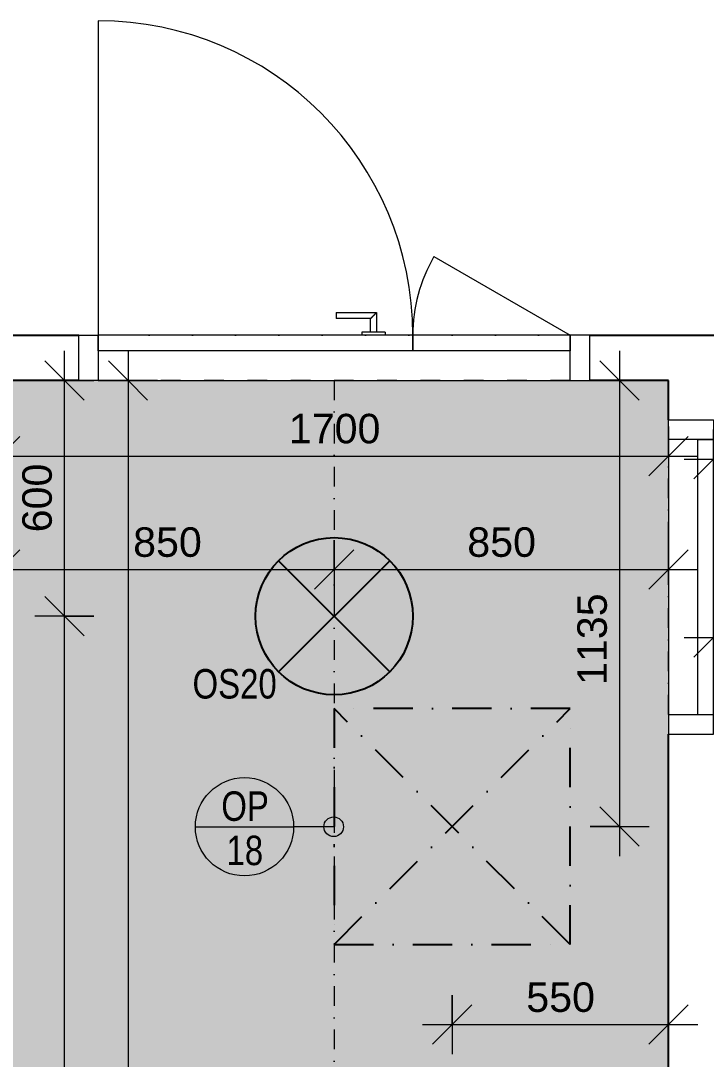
# Model space of a CAD drawing. Header units: millimetres. Extents: x -48130 to -1543, y -7799 to 13735.
# Drawn here: x -28557 to -26814, y -79 to 2563 of the extents above; entities that cross this region are included whole.
import ezdxf

# ---------------------------------------------------------------- set-up
doc = ezdxf.new("R2010")
doc.units = ezdxf.units.MM
for name, pattern in [('ABMV_DashDot_2_2mm-S0_6mm', [110, 50, -30, 0, -30]), ('HA_DashDot_2_2mm-S0_6mm', [110, 50, -30, 0, -30]), ('HA_DashDot_4mm-S1mm', [200, 100, -50, 0, -50])]:
    doc.linetypes.add(name, pattern=pattern)
for name, color, linetype, lineweight in [('A-____-____-DIMS', 9, 'Continuous', 5), ('A-____-____-DIMS-50', 9, 'Continuous', 5), ('A-CLNG-____-PATT', 9, 'Continuous', 9), ('A-DETL-____-OTLN', 9, 'Continuous', 25), ('A-DOOR-____-MCUT', 9, 'HA_DashDot_2_2mm-S0_6mm', 9), ('A-DOOR-____-OTLN', 9, 'Continuous', 9), ('A-DOOR-FRAM-OTLN', 9, 'Continuous', 9), ('A-FLOR-____-OVHD', 9, 'HA_DashDot_4mm-S1mm', 25), ('A-GENM-____-IDEN', 9, 'Continuous', 9), ('E-LITE-EQPM-IDEN', 9, 'Continuous', 9), ('E-LITE-EQPM-OTLN', 9, 'Continuous', 9), ('I-WALL-____-MCUT', 9, 'Continuous', 25)]:
    doc.layers.add(name, color=color, linetype=linetype, lineweight=lineweight)
doc.styles.add('Arial_1', font='arial.ttf', dxfattribs={"height": 75})
doc.styles.add('Arial_2', font='arial.ttf', dxfattribs={"width": 0.8, "height": 75})
doc.dimstyles.new('Inner_Dimensions', dxfattribs={"dimscale": 304.8, "dimtxt": 76.519455, "dimasz": 0.328084, "dimexe": 0.246063, "dimexo": 0.0625, "dimgap": 0.032808, "dimtad": 1, "dimdec": 0, "dimzin": 0, "dimdsep": 46, "dimtxsty": 'Arial_1', "dimblk1": 'OBLIQUE', "dimblk2": 'OBLIQUE', "dimsah": 1, "dimcen": 0.09, "dimdle": 0.246063, "dimazin": 0, "dimtfac": 1, "dimtdec": 4, "dimtix": 1, "dimtmove": 0, "dimatfit": 3, "dimfxl": 0.246063, "dimfxlon": 1, "dimtvp": 1, "dimtolj": 1, "dimtzin": 0, "dimlwd": 9, "dimlwe": 9, "dimarcsym": 2})
doc.dimstyles.new('Inner_Dimensions_2', dxfattribs={"dimscale": 304.8, "dimtxt": 76.519455, "dimasz": 0.328084, "dimexe": 0.246063, "dimexo": 0.0625, "dimgap": 0.032808, "dimtad": 1, "dimdec": 0, "dimzin": 0, "dimdsep": 46, "dimtxsty": 'Arial_1', "dimblk1": 'OBLIQUE', "dimblk2": 'OBLIQUE', "dimsah": 1, "dimcen": 0.09, "dimdle": 0.246063, "dimazin": 0, "dimtfac": 1, "dimtdec": 4, "dimtix": 1, "dimtmove": 2, "dimatfit": 3, "dimfxl": 0.246063, "dimfxlon": 1, "dimtvp": 1, "dimtolj": 1, "dimtzin": 0, "dimlwd": 9, "dimlwe": 9, "dimarcsym": 2})

# ---------------------------------------------------------------- blocks, each defined once
blk = doc.blocks.new('HA_DR_Double_Swing_Solid - In_BJ_1200x2100_800-1662849-DPS_2NP-C')
at = {"layer": 'A-DOOR-____-MCUT'}
for p, q in [((-600, 57.5), (600, 57.5)), ((-600, -57.5), (600, -57.5))]:
    blk.add_line(p, q, dxfattribs=at)
at = {"layer": 'A-DOOR-____-OTLN'}
for p, q in [((-600, -57.5), (-600, -17.5)), ((-600, -17.5), (-200, -17.5)), ((-200, -57.5), (-200, -17.5)), ((-200, -17.5), (-200, -57.5)), ((-200, -17.5), (600, -17.5)), ((600, -17.5), (600, -57.5)), ((-600, -57.5), (-200, -57.5)), ((-200, -57.5), (600, -57.5)), ((-130, -65.5), (-130, -57.5)), ((-130, -65.5), (-70, -65.5)), ((-107.5, -115), (-107.5, -65.5)), ((-92.5, -65.5), (-92.5, -100)), ((-70, -65.5), (-70, -57.5)), ((-92.5, -100), (-5, -100)), ((-5, -115), (-5, -100)), ((-5, -115), (-107.5, -115))]:
    blk.add_line(p, q, dxfattribs=at)
at = {"layer": 'A-DOOR-____-OTLN', "lineweight": 5}
for p, q in [((-253.6, -257.5), (-600, -57.5)), ((600, -857.5), (600, -57.5))]:
    blk.add_line(p, q, dxfattribs=at)
for centre, radius, start, end in [((-600, -57.5), 400, 330, 0), ((600, -57.5), 800, 180, 270)]:
    blk.add_arc(centre, radius, start, end, dxfattribs=at)
at = {"layer": 'A-DOOR-____-OTLN'}
blk.add_open_spline([(-92.5, -100), (-92.5, -100), (-92.6, -100.1), (-93.1, -100.6), (-93.5, -101), (-93.9, -101.4), (-94.4, -101.9), (-94.8, -102.3), (-95.4, -102.9), (-96.1, -103.6), (-96.7, -104.2), (-97.1, -104.6), (-97.6, -105.1), (-98.1, -105.6), (-98.5, -106), (-99, -106.5), (-99.5, -107), (-100, -107.5), (-100.5, -108), (-101, -108.5), (-101.5, -109), (-101.9, -109.4), (-102.4, -109.9), (-102.9, -110.4), (-103.3, -110.8), (-103.8, -111.3), (-104.2, -111.7), (-104.7, -112.2), (-105.2, -112.7), (-105.6, -113.1), (-106.1, -113.6), (-106.5, -114), (-106.9, -114.4), (-107.4, -114.9), (-107.5, -115), (-107.5, -115)], degree=3, knots=[0, 0, 0, 0, 0.083333, 0.125, 0.166667, 0.208333, 0.229167, 0.25, 0.291667, 0.333333, 0.354167, 0.375, 0.395833, 0.416667, 0.4375, 0.458333, 0.479167, 0.5, 0.520833, 0.541667, 0.5625, 0.583333, 0.604167, 0.625, 0.645833, 0.666667, 0.6875, 0.708333, 0.75, 0.770833, 0.791667, 0.833333, 0.875, 0.916667, 1, 1, 1, 1], dxfattribs=at)
at = {"layer": 'A-DOOR-FRAM-OTLN'}
for p, q in [((-600, 57.5), (-650, 57.5)), ((-650, 57.5), (-650, -57.5)), ((600, 57.5), (-600, 57.5)), ((-600, 57.5), (-600, -57.5)), ((600, -57.5), (600, 57.5)), ((600, 57.5), (650, 57.5)), ((650, 57.5), (650, -57.5)), ((-650, -57.5), (-600, -57.5)), ((650, -57.5), (600, -57.5))]:
    blk.add_line(p, q, dxfattribs=at)
blk = doc.blocks.new('HA_DR_Single_Swing_Solid - In_BJ_700x2100-2040353-DPS_2NP-C')
at = {"layer": 'A-DOOR-____-MCUT'}
for p, q in [((-350, 57.5), (350, 57.5)), ((-350, -57.5), (350, -57.5))]:
    blk.add_line(p, q, dxfattribs=at)
at = {"layer": 'A-DOOR-____-OTLN'}
for p, q in [((-350, -17.5), (-350, -57.5)), ((-350, -17.5), (350, -17.5)), ((350, -17.5), (350, -57.5)), ((-350, -57.5), (350, -57.5))]:
    blk.add_line(p, q, dxfattribs=at)
at = {"layer": 'A-DOOR-____-OTLN', "lineweight": 5}
blk.add_line((350, -757.5), (350, -57.5), dxfattribs=at)
blk.add_arc((350, -57.5), 700, 180, 270, dxfattribs=at)
at = {"layer": 'A-DOOR-FRAM-OTLN'}
for p, q in [((-350, 57.5), (-400, 57.5)), ((-400, 57.5), (-400, -57.5)), ((350, 57.5), (-350, 57.5)), ((-350, 57.5), (-350, -57.5)), ((350, -57.5), (350, 57.5)), ((350, 57.5), (400, 57.5)), ((400, 57.5), (400, -57.5)), ((-400, -57.5), (-350, -57.5)), ((400, -57.5), (350, -57.5))]:
    blk.add_line(p, q, dxfattribs=at)
blk = doc.blocks.new('HA_LF_GenericSymbol - OS20_chodby-1935301-DPS_2NP-C')
at = {"layer": 'E-LITE-EQPM-OTLN', "color": 11, "lineweight": 25}
for p, q in [((141.4, 141.4), (-141.4, -141.4)), ((-141.4, 141.4), (141.4, -141.4))]:
    blk.add_line(p, q, dxfattribs=at)
blk.add_circle((0, 0), 200, dxfattribs=at)
blk = doc.blocks.new('DIMBLOCK39-DPS_2NP-C')
at = {"layer": 'A-____-____-DIMS-50', "lineweight": 9, "transparency": 16777216}
for p, q in [((-26794.9, 1068.8), (-26794.9, 918.8)), ((-26794.9, 993.8), (-26794.9, 1068.8)), ((-26344.9, 1068.8), (-26344.9, 918.8)), ((-26344.9, 993.8), (-26344.9, 1068.8)), ((-26794.9, 993.8), (-26744.9, 1043.8)), ((-26344.9, 993.8), (-26294.9, 1043.8)), ((-26869.9, 993.8), (-26344.9, 993.8)), ((-26794.9, 993.8), (-26844.9, 943.8)), ((-26344.9, 993.8), (-26394.9, 943.8))]:
    blk.add_line(p, q, dxfattribs=at)
at = {"layer": 'A-____-____-DIMS-50', "color": 0, "lineweight": 9, "transparency": 16777216, "insert": (-26656.4, 1101.2), "char_height": 75, "width": 207.662, "attachment_point": 1, "line_spacing_factor": 0.941778, "style": 'Arial_1'}
blk.add_mtext('450', dxfattribs=at)
blk = doc.blocks.new('_Oblique')
at = {"color": 0, "linetype": 'ByBlock', "lineweight": -2}
blk.add_line((-0.5, -0.5), (0.5, 0.5), dxfattribs=at)
blk = doc.blocks.new('DIMBLOCK49-DPS_2NP-C')
at = {"layer": 'A-____-____-DIMS-50', "lineweight": 9, "transparency": 16777216}
for p, q in [((-28609.9, 1242), (-28609.9, 1092)), ((-28609.9, 1167), (-28609.9, 1242)), ((-27759.9, 1242), (-27759.9, 1092)), ((-27759.9, 1167), (-27759.9, 1242)), ((-28609.9, 1167), (-28559.9, 1217)), ((-27759.9, 1167), (-27709.9, 1217)), ((-28684.9, 1167), (-27759.9, 1167)), ((-28609.9, 1167), (-28659.9, 1117)), ((-27759.9, 1167), (-27809.9, 1117))]:
    blk.add_line(p, q, dxfattribs=at)
at = {"layer": 'A-____-____-DIMS-50', "color": 0, "lineweight": 9, "transparency": 16777216, "insert": (-28271.4, 1274.4), "char_height": 75, "width": 207.662, "attachment_point": 1, "line_spacing_factor": 0.941778, "style": 'Arial_1'}
blk.add_mtext('850', dxfattribs=at)
blk = doc.blocks.new('DIMBLOCK50-DPS_2NP-C')
at = {"layer": 'A-____-____-DIMS-50', "lineweight": 9, "transparency": 16777216}
for p, q in [((-27759.9, 1242), (-27759.9, 1092)), ((-27759.9, 1167), (-27759.9, 1242)), ((-26909.9, 1242), (-26909.9, 1092)), ((-26909.9, 1167), (-26909.9, 1242)), ((-27759.9, 1167), (-27709.9, 1217)), ((-26909.9, 1167), (-26859.9, 1217)), ((-27759.9, 1167), (-27809.9, 1117)), ((-27759.9, 1167), (-26834.9, 1167)), ((-26909.9, 1167), (-26959.9, 1117))]:
    blk.add_line(p, q, dxfattribs=at)
at = {"layer": 'A-____-____-DIMS-50', "color": 0, "lineweight": 9, "transparency": 16777216, "insert": (-27421.4, 1274.4), "char_height": 75, "width": 207.662, "attachment_point": 1, "line_spacing_factor": 0.941778, "style": 'Arial_1'}
blk.add_mtext('850', dxfattribs=at)
blk = doc.blocks.new('DIMBLOCK86-DPS_2NP-C')
at = {"layer": 'A-____-____-DIMS-50', "lineweight": 9, "transparency": 16777216}
for p, q in [((-28446, 1048.2), (-28496, 1098.2)), ((-28371, 1048.2), (-28521, 1048.2)), ((-28446, -1476.8), (-28446, 1048.2)), ((-28446, 1048.2), (-28396, 998.2)), ((-28446, 1048.2), (-28371, 1048.2)), ((-28446, -1476.8), (-28496, -1426.8)), ((-28371, -1476.8), (-28521, -1476.8)), ((-28446, -1476.8), (-28396, -1526.8)), ((-28446, -1476.8), (-28371, -1476.8))]:
    blk.add_line(p, q, dxfattribs=at)
at = {"layer": 'A-____-____-DIMS-50', "color": 0, "lineweight": 9, "transparency": 16777216, "insert": (-28553.3, -329.7), "char_height": 75, "width": 276.883, "attachment_point": 1, "rotation": 90, "line_spacing_factor": 0.941778, "style": 'Arial_1'}
blk.add_mtext('2525', dxfattribs=at)
blk = doc.blocks.new('DIMBLOCK87-DPS_2NP-C')
at = {"layer": 'A-____-____-DIMS-50', "lineweight": 9, "transparency": 16777216}
for p, q in [((-28446, 1048.2), (-28446, 1723.2)), ((-28446, 1648.2), (-28496, 1698.2)), ((-28521, 1648.2), (-28371, 1648.2)), ((-28446, 1648.2), (-28521, 1648.2)), ((-28446, 1648.2), (-28396, 1598.2)), ((-28446, 1048.2), (-28496, 1098.2)), ((-28371, 1048.2), (-28521, 1048.2)), ((-28446, 1048.2), (-28396, 998.2)), ((-28446, 1048.2), (-28371, 1048.2))]:
    blk.add_line(p, q, dxfattribs=at)
at = {"layer": 'A-____-____-DIMS-50', "color": 0, "lineweight": 9, "transparency": 16777216, "insert": (-28553.3, 1261.7), "char_height": 75, "width": 207.662, "attachment_point": 1, "rotation": 90, "line_spacing_factor": 0.941778, "style": 'Arial_1'}
blk.add_mtext('600', dxfattribs=at)
blk = doc.blocks.new('HA_TAG_GM_Products - Generic-588599-DPS_2NP-C')
at = {"layer": 'A-GENM-____-IDEN'}
blk.add_line((-2.5, 0), (2.5, 0), dxfattribs=at)
blk.add_circle((0, 0), 2.5, dxfattribs=at)
blk = doc.blocks.new('DIMBLOCK111-DPS_2NP-C')
at = {"layer": 'A-____-____-DIMS-50', "lineweight": 9, "transparency": 16777216}
for p, q in [((-27459.9, 84.2), (-27459.9, -65.8)), ((-27459.9, 9.2), (-27459.9, 84.2)), ((-26909.9, 84.2), (-26909.9, -65.8)), ((-26909.9, 9.2), (-26909.9, 84.2)), ((-27459.9, 9.2), (-27409.9, 59.2)), ((-26909.9, 9.2), (-26859.9, 59.2)), ((-27534.9, 9.2), (-26834.9, 9.2)), ((-27459.9, 9.2), (-27509.9, -40.8)), ((-26909.9, 9.2), (-26959.9, -40.8))]:
    blk.add_line(p, q, dxfattribs=at)
at = {"layer": 'A-____-____-DIMS-50', "color": 0, "lineweight": 9, "transparency": 16777216, "insert": (-27271.4, 116.6), "char_height": 75, "width": 207.662, "attachment_point": 1, "line_spacing_factor": 0.941778, "style": 'Arial_1'}
blk.add_mtext('550', dxfattribs=at)
blk = doc.blocks.new('DIMBLOCK112-DPS_2NP-C')
at = {"layer": 'A-____-____-DIMS-50', "lineweight": 9, "transparency": 16777216}
for p, q in [((-27034, 1723.2), (-27034, 438.2)), ((-27034, 1648.2), (-27084, 1698.2)), ((-27109, 1648.2), (-26959, 1648.2)), ((-27034, 1648.2), (-27109, 1648.2)), ((-27034, 1648.2), (-26984, 1598.2)), ((-27034, 513.2), (-27084, 563.2)), ((-27109, 513.2), (-26959, 513.2)), ((-27034, 513.2), (-27109, 513.2)), ((-27034, 513.2), (-26984, 463.2))]:
    blk.add_line(p, q, dxfattribs=at)
at = {"layer": 'A-____-____-DIMS-50', "color": 0, "lineweight": 9, "transparency": 16777216, "insert": (-27141.4, 873.3), "char_height": 75, "width": 276.883, "attachment_point": 1, "rotation": 90, "line_spacing_factor": 0.941778, "style": 'Arial_1'}
blk.add_mtext('1135', dxfattribs=at)
blk = doc.blocks.new('DIMBLOCK145-DPS_2NP-C')
at = {"layer": 'A-____-____-DIMS-50', "lineweight": 9, "transparency": 16777216}
for p, q in [((-28284.4, 1723.2), (-28284.4, -2376.8)), ((-28284.4, 1648.2), (-28334.4, 1698.2)), ((-28209.4, 1648.2), (-28359.4, 1648.2)), ((-28284.4, 1648.2), (-28234.4, 1598.2)), ((-28284.4, 1648.2), (-28209.4, 1648.2)), ((-28284.4, -2301.8), (-28334.4, -2251.8)), ((-28209.4, -2301.8), (-28359.4, -2301.8)), ((-28284.4, -2301.8), (-28234.4, -2351.8)), ((-28284.4, -2301.8), (-28209.4, -2301.8))]:
    blk.add_line(p, q, dxfattribs=at)
at = {"layer": 'A-____-____-DIMS-50', "color": 0, "lineweight": 9, "transparency": 16777216, "insert": (-28391.7, -442.2), "char_height": 75, "width": 276.883, "attachment_point": 1, "rotation": 90, "line_spacing_factor": 0.941778, "style": 'Arial_1'}
blk.add_mtext('3950', dxfattribs=at)
blk = doc.blocks.new('DIMBLOCK146-DPS_2NP-C')
at = {"layer": 'A-____-____-DIMS-50', "lineweight": 9, "transparency": 16777216}
for p, q in [((-28609.9, 1530.8), (-28609.9, 1380.8)), ((-28609.9, 1455.8), (-28609.9, 1530.8)), ((-26909.9, 1530.8), (-26909.9, 1380.8)), ((-26909.9, 1455.8), (-26909.9, 1530.8)), ((-28609.9, 1455.8), (-28559.9, 1505.8)), ((-26909.9, 1455.8), (-26859.9, 1505.8)), ((-28684.9, 1455.8), (-26834.9, 1455.8)), ((-28609.9, 1455.8), (-28659.9, 1405.8)), ((-26909.9, 1455.8), (-26959.9, 1405.8))]:
    blk.add_line(p, q, dxfattribs=at)
at = {"layer": 'A-____-____-DIMS-50', "color": 0, "lineweight": 9, "transparency": 16777216, "insert": (-27875.3, 1563.2), "char_height": 75, "width": 276.883, "attachment_point": 1, "line_spacing_factor": 0.941778, "style": 'Arial_1'}
blk.add_mtext('1700', dxfattribs=at)
blk = doc.blocks.new('DIMBLOCK167-DPS_2NP-C')
at = {"layer": 'A-____-____-DIMS-50', "lineweight": 9, "transparency": 16777216}
for p, q in [((-26794.9, 1523), (-26794.9, 1373)), ((-26794.9, 1448), (-26794.9, 1523)), ((-25334.9, 1523), (-25334.9, 1373)), ((-25334.9, 1448), (-25334.9, 1523)), ((-26794.9, 1448), (-26744.9, 1498)), ((-25334.9, 1448), (-25284.9, 1498)), ((-26869.9, 1448), (-25259.9, 1448)), ((-26794.9, 1448), (-26844.9, 1398)), ((-25334.9, 1448), (-25384.9, 1398))]:
    blk.add_line(p, q, dxfattribs=at)
at = {"layer": 'A-____-____-DIMS-50', "color": 0, "lineweight": 9, "transparency": 16777216, "insert": (-26128.9, 1533.6), "char_height": 75, "width": 276.883, "attachment_point": 1, "line_spacing_factor": 0.941778, "style": 'Arial_1'}
blk.add_mtext('1460', dxfattribs=at)

msp = doc.modelspace()

# ---------------------------------------------------------------- hatches: boundary and pattern name
at = {"layer": 'A-CLNG-____-PATT', "lineweight": 5}
h = msp.add_hatch(color=256, dxfattribs=at)
h.paths.add_polyline_path([(-29499.9, -2456.8), (-29499.9, -1806.8), (-29384.9, -1806.8), (-29384.9, -2301.8), (-26534.9, -2301.8), (-26534.9, -166.8), (-26909.9, -166.8), (-26909.9, 1648.2), (-28609.9, 1648.2), (-28609.9, -726.8), (-32449.9, -726.8), (-32449.9, -2456.8), (-30344.1, -2456.8)])
h.paths.add_polyline_path([(-27759.9, -1012), (-27769, -1010.8), (-27777.4, -1007.3), (-27784.7, -1001.7), (-27790.2, -994.5), (-27793.7, -986.1), (-27794.9, -977), (-27793.7, -967.9), (-27790.2, -959.5), (-27784.7, -952.2), (-27777.4, -946.7), (-27769, -943.2), (-27759.9, -942), (-27750.8, -943.2), (-27742.4, -946.7), (-27735.2, -952.2), (-27729.6, -959.5), (-27726.1, -967.9), (-27724.9, -977), (-27726.1, -986.1), (-27729.6, -994.5), (-27735.2, -1001.7), (-27742.4, -1007.3), (-27750.8, -1010.8)])
at = {"layer": 'A-GENM-____-IDEN'}
h = msp.add_hatch(color=256, dxfattribs=at)
edge = h.paths.add_edge_path()
edge.add_arc((-27761.2, 512.6), 25, 0, 360)

# ---------------------------------------------------------------- linework, layer by layer
at = {"layer": 'A-DETL-____-OTLN', "linetype": 'ABMV_DashDot_2_2mm-S0_6mm', "lineweight": 5}
msp.add_line((-27759.9, 1648.2), (-27759.9, -2301.8), dxfattribs=at)
at = {"layer": 'A-FLOR-____-OVHD'}
for p, q in [((-27159.9, 813.2), (-27759.9, 813.2)), ((-27759.9, 813.2), (-27759.9, 213.2)), ((-27159.9, 213.2), (-27759.9, 813.2)), ((-27759.9, 213.2), (-27159.9, 813.2)), ((-27159.9, 213.2), (-27159.9, 813.2)), ((-27759.9, 213.2), (-27159.9, 213.2))]:
    msp.add_line(p, q, dxfattribs=at)
at = {"layer": 'A-GENM-____-IDEN'}
msp.add_line((-27761.2, 512.6), (-27863.1, 512.6), dxfattribs=at)
msp.add_circle((-27761.2, 512.6), 25, dxfattribs=at)
at = {"layer": 'I-WALL-____-MCUT'}
for p, q in [((-28609.9, 1763.2), (-28409.9, 1763.2)), ((-27109.9, 1763.2), (-23434.9, 1763.2)), ((-28409.9, 1648.2), (-28609.9, 1648.2)), ((-26909.9, 1648.2), (-27109.9, 1648.2)), ((-26909.9, 1548.2), (-26909.9, 1648.2)), ((-26909.9, -166.8), (-26909.9, 748.2))]:
    msp.add_line(p, q, dxfattribs=at)

# ---------------------------------------------------------------- block references
at = {"layer": 'A-DOOR-____-OTLN'}
for name, p, rotation in [('HA_DR_Double_Swing_Solid - In_BJ_1200x2100_800-1662849-DPS_2NP-C', (-27759.9, 1705.7), 180), ('HA_DR_Single_Swing_Solid - In_BJ_700x2100-2040353-DPS_2NP-C', (-26852.4, 1148.2), 89.99999999999967)]:
    msp.add_blockref(name, p, dxfattribs=dict(at, rotation=rotation))
at = {"layer": 'A-GENM-____-IDEN', "xscale": 49.99999999999998, "yscale": 49.99999999999998, "zscale": 49.99999999999998}
msp.add_blockref('HA_TAG_GM_Products - Generic-588599-DPS_2NP-C', (-27988.1, 512.6), dxfattribs=at)
at = {"layer": 'E-LITE-EQPM-OTLN', "color": 11, "lineweight": 25}
msp.add_blockref('HA_LF_GenericSymbol - OS20_chodby-1935301-DPS_2NP-C', (-27759.9, 1048.2), dxfattribs=at)

# ---------------------------------------------------------------- texts
at = {"layer": 'A-GENM-____-IDEN', "lineweight": 5, "char_height": 75, "attachment_point": 1, "style": 'Arial_2'}
for s, insert, width in [('OP', (-28047.1, 602.7), 147.51), ('18', (-28033.9, 490), 115.443)]:
    msp.add_mtext(s, dxfattribs=dict(at, insert=insert, width=width))
at = {"layer": 'E-LITE-EQPM-IDEN', "lineweight": 5, "insert": (-28120.3, 913.9), "char_height": 75, "width": 262.953, "attachment_point": 1, "style": 'Arial_2'}
msp.add_mtext('OS20', dxfattribs=at)

# ---------------------------------------------------------------- dimensions: what is measured, and where the dimension line sits
at = {"layer": 'A-____-____-DIMS', "lineweight": 9}
for base, p1, p2, override, picture, middle in [((-28446, 1648.2), (-28371, 1048.2), (-28521, 1648.2), {"dimpost": '<>', "dimfxl": 618.465844}, 'DIMBLOCK87-DPS_2NP-C', (-28494.3, 1348.2)), ((-28284.4, -2301.8), (-28209.4, 1648.2), (-28209.4, -2301.8), {"dimpost": '<>', "dimfxl": 3950}, 'DIMBLOCK145-DPS_2NP-C', (-28332.7, -326.8)), ((-28446, 1048.2), (-28371, -1476.8), (-28371, 1048.2), {"dimpost": '<>', "dimfxl": 2525}, 'DIMBLOCK86-DPS_2NP-C', (-28494.3, -214.3))]:
    dim = msp.add_linear_dim(base=base, p1=p1, p2=p2, angle=90, dimstyle='Inner_Dimensions', override=override, dxfattribs=at)
    dim.commit()
    dim.dimension.update_dxf_attribs({"geometry": picture, "text_midpoint": middle})
dim = msp.add_linear_dim(base=(-27034, 513.2), p1=(-27109, 1648.2), p2=(-27109, 513.2), angle=90, dimstyle='Inner_Dimensions_2', override={"dimpost": '<>', "dimfxl": 1135}, dxfattribs=at)
dim.commit()
dim.dimension.update_dxf_attribs({"geometry": 'DIMBLOCK112-DPS_2NP-C', "text_midpoint": (-27091.4, 1011.7), "dimtype": 160, "text_rotation": 90})
for base, p1, p2, override, picture, middle in [((-26909.9, 1455.8), (-28609.9, 1530.8), (-26909.9, 1530.8), {"dimpost": '<>', "dimfxl": 1700}, 'DIMBLOCK146-DPS_2NP-C', (-27759.9, 1504.1)), ((-27759.9, 1167), (-28609.9, 1242), (-27759.9, 1242), {"dimpost": '<>', "dimfxl": 850}, 'DIMBLOCK49-DPS_2NP-C', (-28184.9, 1215.3)), ((-26909.9, 1167), (-27759.9, 1242), (-26909.9, 1242), {"dimpost": '<>', "dimfxl": 850}, 'DIMBLOCK50-DPS_2NP-C', (-27334.9, 1215.3)), ((-26344.9, 993.8), (-26794.9, 1068.8), (-26344.9, 1068.8), {"dimpost": '<>', "dimfxl": 450}, 'DIMBLOCK39-DPS_2NP-C', (-26569.9, 1042.1)), ((-26909.9, 9.2), (-27459.9, 84.2), (-26909.9, 84.2), {"dimpost": '<>', "dimfxl": 550}, 'DIMBLOCK111-DPS_2NP-C', (-27184.9, 57.5))]:
    dim = msp.add_linear_dim(base=base, p1=p1, p2=p2, dimstyle='Inner_Dimensions', override=override, dxfattribs=at)
    dim.commit()
    dim.dimension.update_dxf_attribs({"geometry": picture, "text_midpoint": middle})
dim = msp.add_linear_dim(base=(-25334.9, 1448), p1=(-26794.9, 1523), p2=(-25334.9, 1523), dimstyle='Inner_Dimensions_2', override={"dimpost": '<>', "dimfxl": 1460}, dxfattribs=at)
dim.commit()
dim.dimension.update_dxf_attribs({"geometry": 'DIMBLOCK167-DPS_2NP-C', "text_midpoint": (-25990.5, 1483.6), "dimtype": 160})

doc.saveas('drawing.dxf')
